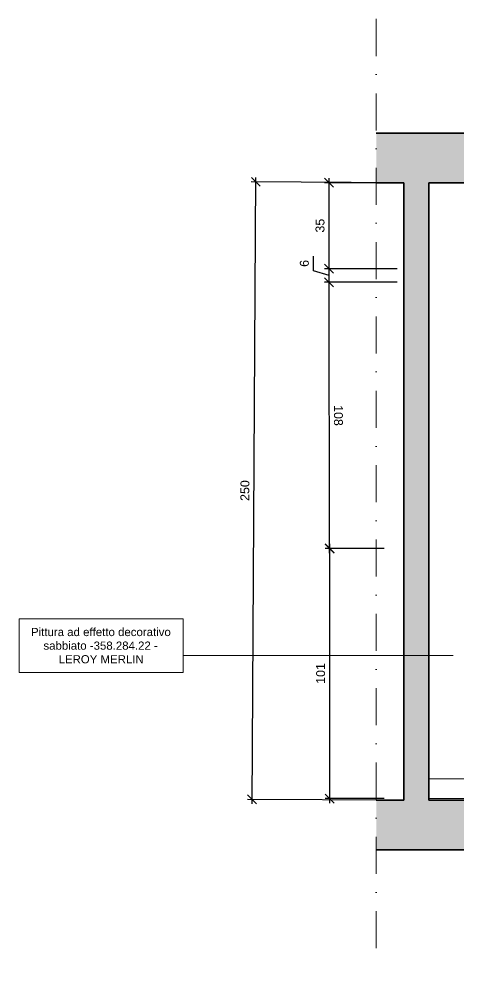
# Model space of a CAD drawing. Header units: millimetres. Extents: x 1232 to 3760, y 1413 to 4733.
# Drawn here: x 1705.3 to 1882.9, y 3734.6 to 4118.8 of the extents above; entities that cross this region are included whole.
import ezdxf

# ---------------------------------------------------------------- set-up
doc = ezdxf.new("R2010")
doc.units = ezdxf.units.MM
doc.linetypes.add('DASHDOT', pattern=[1, 0.5, -0.25, 0, -0.25])
for name, color, linetype, lineweight in [('A-ANNO-DIMS', 3, 'Continuous', 18), ('A-ANNO-SYMB', 3, 'Continuous', 18), ('A-FURN', 8, 'Continuous', 18), ('A-SECT C-MCUT', 9, 'Continuous', 20), ('A-SECT-MCUT', 1, 'Continuous', 35), ('A-WALL-STUD', 4, 'Continuous', 18)]:
    doc.layers.add(name, color=color, linetype=linetype, lineweight=lineweight)
doc.layers.add('G-ANNO-TEXT', color=3, linetype='Continuous')
doc.styles.add('ARIAL', font='arial.ttf')
doc.styles.get("Standard").update_dxf_attribs({"font": 'arial.ttf'})
doc.dimstyles.new('giulia', dxfattribs={"dimtxt": 3.6, "dimasz": 3.6, "dimexe": 1.8, "dimexo": 1.2, "dimgap": 1.8, "dimtad": 1, "dimdec": 0, "dimzin": 1, "dimdsep": 46, "dimtxsty": 'ARIAL', "dimblk": 'OBLIQUE', "dimcen": 1.8, "dimdle": 1.8, "dimclrt": 256, "dimadec": 0, "dimazin": 0, "dimtfac": 1, "dimtdec": 0, "dimtmove": 1, "dimatfit": 3, "dimldrblk": 'OPEN90', "dimfxl": 1, "dimtfill": 1, "dimarcsym": 0})

# ---------------------------------------------------------------- blocks, each defined once
blk = doc.blocks.new('_Oblique')
at = {"color": 0, "linetype": 'ByBlock', "lineweight": -2}
blk.add_line((-0.5, -0.5), (0.5, 0.5), dxfattribs=at)
blk = doc.blocks.new('*D35')
at = {"layer": 'A-ANNO-DIMS', "color": 0, "lineweight": -2, "transparency": 16777216}
for p, q in [((1853.05, 3904.48), (1829.19, 3904.48)), ((1830.99, 3906.28), (1830.99, 3801.43)), ((1853.05, 3803.23), (1829.19, 3803.23))]:
    blk.add_line(p, q, dxfattribs=at)
at = {"layer": 'A-ANNO-DIMS', "color": 0, "lineweight": -2, "transparency": 16777216, "xscale": 3.6, "yscale": 3.6, "zscale": 3.6}
for p, rotation in [((1830.99, 3904.48), 90), ((1830.99, 3803.23), 270)]:
    blk.add_blockref('_Oblique', p, dxfattribs=dict(at, rotation=rotation))
at = {"layer": 'A-ANNO-DIMS', "transparency": 16777216, "insert": (1827.35, 3853.86), "char_height": 3.6, "attachment_point": 5, "rotation": 90, "style": 'ARIAL', "bg_fill": 3, "box_fill_scale": 1.1, "bg_fill_color": 256, "bg_fill_true_color": 13158600, "bg_fill_transparency": 0}
blk.add_mtext('101', dxfattribs=at)
blk = doc.blocks.new('_Open90')
at = {"color": 0, "linetype": 'ByBlock', "lineweight": -2}
for p, q in [((0, 0), (-1, 0)), ((-0.5, 0.5), (0, 0)), ((0, 0), (-0.5, -0.5))]:
    blk.add_line(p, q, dxfattribs=at)
blk = doc.blocks.new('*D83')
at = {"layer": 'G-ANNO-TEXT', "color": 0, "lineweight": -2, "transparency": 16777216}
for p, q in [((1799.6, 3801.09), (1801.12, 4054.69)), ((1859.86, 4052.54), (1799.31, 4052.9)), ((1858.36, 3802.54), (1797.81, 3802.9))]:
    blk.add_line(p, q, dxfattribs=at)
at = {"layer": 'G-ANNO-TEXT', "color": 0, "lineweight": -2, "transparency": 16777216, "xscale": 3.6, "yscale": 3.6, "zscale": 3.6}
for p, rotation in [((1801.11, 4052.89), 89.65622944813359), ((1799.61, 3802.89), 269.6562294481336)]:
    blk.add_blockref('_Oblique', p, dxfattribs=dict(at, rotation=rotation))
at = {"layer": 'G-ANNO-TEXT', "transparency": 16777216, "insert": (1796.72, 3927.91), "char_height": 3.6, "attachment_point": 5, "rotation": 89.6562, "style": 'ARIAL', "bg_fill": 3, "box_fill_scale": 1.1, "bg_fill_color": 256, "bg_fill_true_color": 13158600, "bg_fill_transparency": 0}
blk.add_mtext('250', dxfattribs=at)
blk = doc.blocks.new('*D84')
at = {"layer": 'G-ANNO-TEXT', "color": 0, "lineweight": -2, "transparency": 16777216}
for p, q in [((1852.81, 4012.23), (1828.95, 4012.18)), ((1830.99, 3902.63), (1830.75, 4013.98)), ((1853.05, 3904.48), (1829.19, 3904.43))]:
    blk.add_line(p, q, dxfattribs=at)
at = {"layer": 'G-ANNO-TEXT', "color": 0, "lineweight": -2, "transparency": 16777216, "xscale": 3.6, "yscale": 3.6, "zscale": 3.6}
for p, rotation in [((1830.75, 4012.18), 90.12709318048037), ((1830.99, 3904.43), 270.1270931804804)]:
    blk.add_blockref('_Oblique', p, dxfattribs=dict(at, rotation=rotation))
at = {"layer": 'G-ANNO-TEXT', "transparency": 16777216, "insert": (1834.51, 3958.31), "char_height": 3.6, "attachment_point": 5, "rotation": 270.1271, "style": 'ARIAL', "bg_fill": 3, "box_fill_scale": 1.1, "bg_fill_color": 256, "bg_fill_true_color": 13158600, "bg_fill_transparency": 0}
blk.add_mtext('108', dxfattribs=at)
blk = doc.blocks.new('*D85')
at = {"layer": 'G-ANNO-TEXT', "color": 0, "lineweight": -2, "transparency": 16777216}
for p, q in [((1824.41, 4016.88), (1824.41, 4022.86)), ((1830.75, 4010.43), (1830.75, 4019.53)), ((1830.75, 4014.98), (1824.41, 4016.88)), ((1858.36, 4017.73), (1828.95, 4017.73)), ((1858.36, 4012.23), (1828.95, 4012.23))]:
    blk.add_line(p, q, dxfattribs=at)
at = {"layer": 'G-ANNO-TEXT', "color": 0, "lineweight": -2, "transparency": 16777216, "xscale": 3.6, "yscale": 3.6, "zscale": 3.6}
for p, rotation in [((1830.75, 4017.73), 90), ((1830.75, 4012.23), 270)]:
    blk.add_blockref('_Oblique', p, dxfattribs=dict(at, rotation=rotation))
at = {"layer": 'G-ANNO-TEXT', "transparency": 16777216, "insert": (1820.77, 4019.87), "char_height": 3.6, "attachment_point": 5, "rotation": 90, "style": 'ARIAL', "bg_fill": 3, "box_fill_scale": 1.1, "bg_fill_color": 256, "bg_fill_true_color": 13158600, "bg_fill_transparency": 0}
blk.add_mtext('6', dxfattribs=at)
blk = doc.blocks.new('*D86')
at = {"layer": 'G-ANNO-TEXT', "color": 0, "lineweight": -2, "transparency": 16777216}
for p, q in [((1830.75, 4015.93), (1830.75, 4054.33)), ((1858.36, 4052.53), (1828.95, 4052.53)), ((1858.36, 4017.73), (1828.95, 4017.73))]:
    blk.add_line(p, q, dxfattribs=at)
at = {"layer": 'G-ANNO-TEXT', "color": 0, "lineweight": -2, "transparency": 16777216, "xscale": 3.6, "yscale": 3.6, "zscale": 3.6}
for p, rotation in [((1830.75, 4052.53), 90), ((1830.75, 4017.73), 270)]:
    blk.add_blockref('_Oblique', p, dxfattribs=dict(at, rotation=rotation))
at = {"layer": 'G-ANNO-TEXT', "transparency": 16777216, "insert": (1827.11, 4035.13), "char_height": 3.6, "attachment_point": 5, "rotation": 90, "style": 'ARIAL', "bg_fill": 3, "box_fill_scale": 1.1, "bg_fill_color": 256, "bg_fill_true_color": 13158600, "bg_fill_transparency": 0}
blk.add_mtext('35', dxfattribs=at)

msp = doc.modelspace()

# ---------------------------------------------------------------- hatches: boundary and pattern name
at = {"layer": 'A-WALL-STUD'}
h = msp.add_hatch(color=256, dxfattribs=at)
h.dxf.hatch_style = 1
h.paths.add_polyline_path([(1849.86, 4072.53), (1849.86, 4052.53), (1861.06, 4052.53), (1861.06, 3802.53), (1871.06, 3802.53), (1871.06, 4052.53), (2046.23, 4052.53), (2046.23, 4024.23), (2056.7, 4024.23), (2056.7, 4023.23), (2061.23, 4023.22), (2061.23, 4026.74), (2061.23, 4095.03), (2046.23, 4095.03), (2046.23, 4072.53)])
h.paths.add_polyline_path([(2056.7, 3909.06), (2056.7, 3908.05), (2046.23, 3908.05), (2046.23, 3802.53), (1849.86, 3802.53), (1849.86, 3782.53), (2046.23, 3782.53), (2046.23, 3734.63), (2061.23, 3734.63), (2061.23, 3909.06)])

# ---------------------------------------------------------------- linework, layer by layer
at = {"layer": 'A-ANNO-SYMB', "color": 6}
msp.add_lwpolyline([(1705.32, 3854.2), (1771.77, 3854.2), (1771.77, 3875.98), (1705.32, 3875.98)], close=True, dxfattribs=at)
at = {"layer": 'A-FURN'}
for p, q in [((1871.06, 3803.23), (1871.06, 3811.23)), ((1871.06, 3811.23), (1917.56, 3811.23))]:
    msp.add_line(p, q, dxfattribs=at)
at = {"layer": 'A-SECT C-MCUT', "linetype": 'DASHDOT', "ltscale": 30}
msp.add_line((1849.86, 4118.81), (1849.86, 3739.19), dxfattribs=at)
at = {"layer": 'A-SECT-MCUT'}
for p, q in [((2046.23, 4072.53), (1849.86, 4072.53)), ((1861.06, 4052.53), (1861.06, 3802.53)), ((1871.06, 4052.53), (1871.06, 3802.53)), ((2046.23, 3802.53), (1871.06, 3802.53)), ((2046.23, 3782.53), (1849.86, 3782.53))]:
    msp.add_line(p, q, dxfattribs=at)
at = {"layer": 'A-SECT-MCUT', "color": 2}
msp.add_lwpolyline([(1849.86, 4052.53), (1861.06, 4052.53)], dxfattribs=at)
at = {"layer": 'A-SECT-MCUT'}
msp.add_lwpolyline([(1871.06, 4052.53), (2046.23, 4052.53)], dxfattribs=at)
at = {"layer": 'A-WALL-STUD', "color": 3}
msp.add_line((2046.23, 3803.23), (1871.06, 3803.23), dxfattribs=at)

# ---------------------------------------------------------------- texts
at = {"layer": 'A-ANNO-SYMB', "color": 3, "insert": (1707.07, 3872.31), "char_height": 3.3105, "attachment_point": 1}
msp.add_mtext_dynamic_manual_height_columns('\\pi3.10662;{\\C256;Pittura ad effetto decorativo \\P\\pi8.12426;sabbiato -358.284.22 - \\P\\pi14.26194;LEROY MERLIN}', width=62.2428, gutter_width=1, heights=[0], dxfattribs=at)

# ---------------------------------------------------------------- next in the draw order: dimensions: what is measured, and where the dimension line sits
at = {"layer": 'A-ANNO-DIMS'}
dim = msp.add_linear_dim(base=(1830.99, 3803.23), p1=(1854.25, 3904.48), p2=(1854.25, 3803.23), angle=90, dimstyle='giulia', dxfattribs=at)
dim.commit()
dim.dimension.update_dxf_attribs({"geometry": '*D35', "text_midpoint": (1827.35, 3853.86)})

# ---------------------------------------------------------------- next in the draw order: dimensions: what is measured, and where the dimension line sits
at = {"layer": 'G-ANNO-TEXT'}
dim = msp.add_aligned_dim(p1=(1859.56, 3802.53), p2=(1861.06, 4052.53), distance=59.95, dimstyle='giulia', dxfattribs=at)
dim.commit()
dim.dimension.update_dxf_attribs({"geometry": '*D83', "text_midpoint": (1796.72, 3927.91)})

# ---------------------------------------------------------------- next in the draw order: linework, layer by layer
at = {"layer": 'A-ANNO-SYMB', "color": 3}
msp.add_line((1771.77, 3861.17), (1880.98, 3861.17), dxfattribs=at)
at = {"layer": 'A-SECT-MCUT'}
msp.add_line((1861.06, 3802.53), (1849.86, 3802.53), dxfattribs=at)

# ---------------------------------------------------------------- next in the draw order: dimensions: what is measured, and where the dimension line sits
at = {"layer": 'G-ANNO-TEXT'}
dim = msp.add_aligned_dim(p1=(1854.25, 3904.48), p2=(1854.01, 4012.23), distance=23.26, dimstyle='giulia', dxfattribs=at)
dim.commit()
dim.dimension.update_dxf_attribs({"geometry": '*D84', "text_midpoint": (1834.51, 3958.31)})

# ---------------------------------------------------------------- next in the draw order: dimensions: what is measured, and where the dimension line sits
dim = msp.add_linear_dim(base=(1830.7501419, 4017.73197657), p1=(1859.55985615, 4012.23197657), p2=(1859.55985615, 4017.73197657), angle=90, dimstyle='giulia', dxfattribs=at)
dim.commit()
dim.dimension.update_dxf_attribs({"geometry": '*D85', "text_midpoint": (1820.77401639, 4018.6833954)})

# ---------------------------------------------------------------- next in the draw order: dimensions: what is measured, and where the dimension line sits
dim = msp.add_linear_dim(base=(1830.75, 4052.53), p1=(1859.56, 4017.73), p2=(1859.56, 4052.53), angle=90, dimstyle='giulia', dxfattribs=at)
dim.commit()
dim.dimension.update_dxf_attribs({"geometry": '*D86', "text_midpoint": (1827.11, 4035.13)})

doc.saveas('drawing.dxf')
